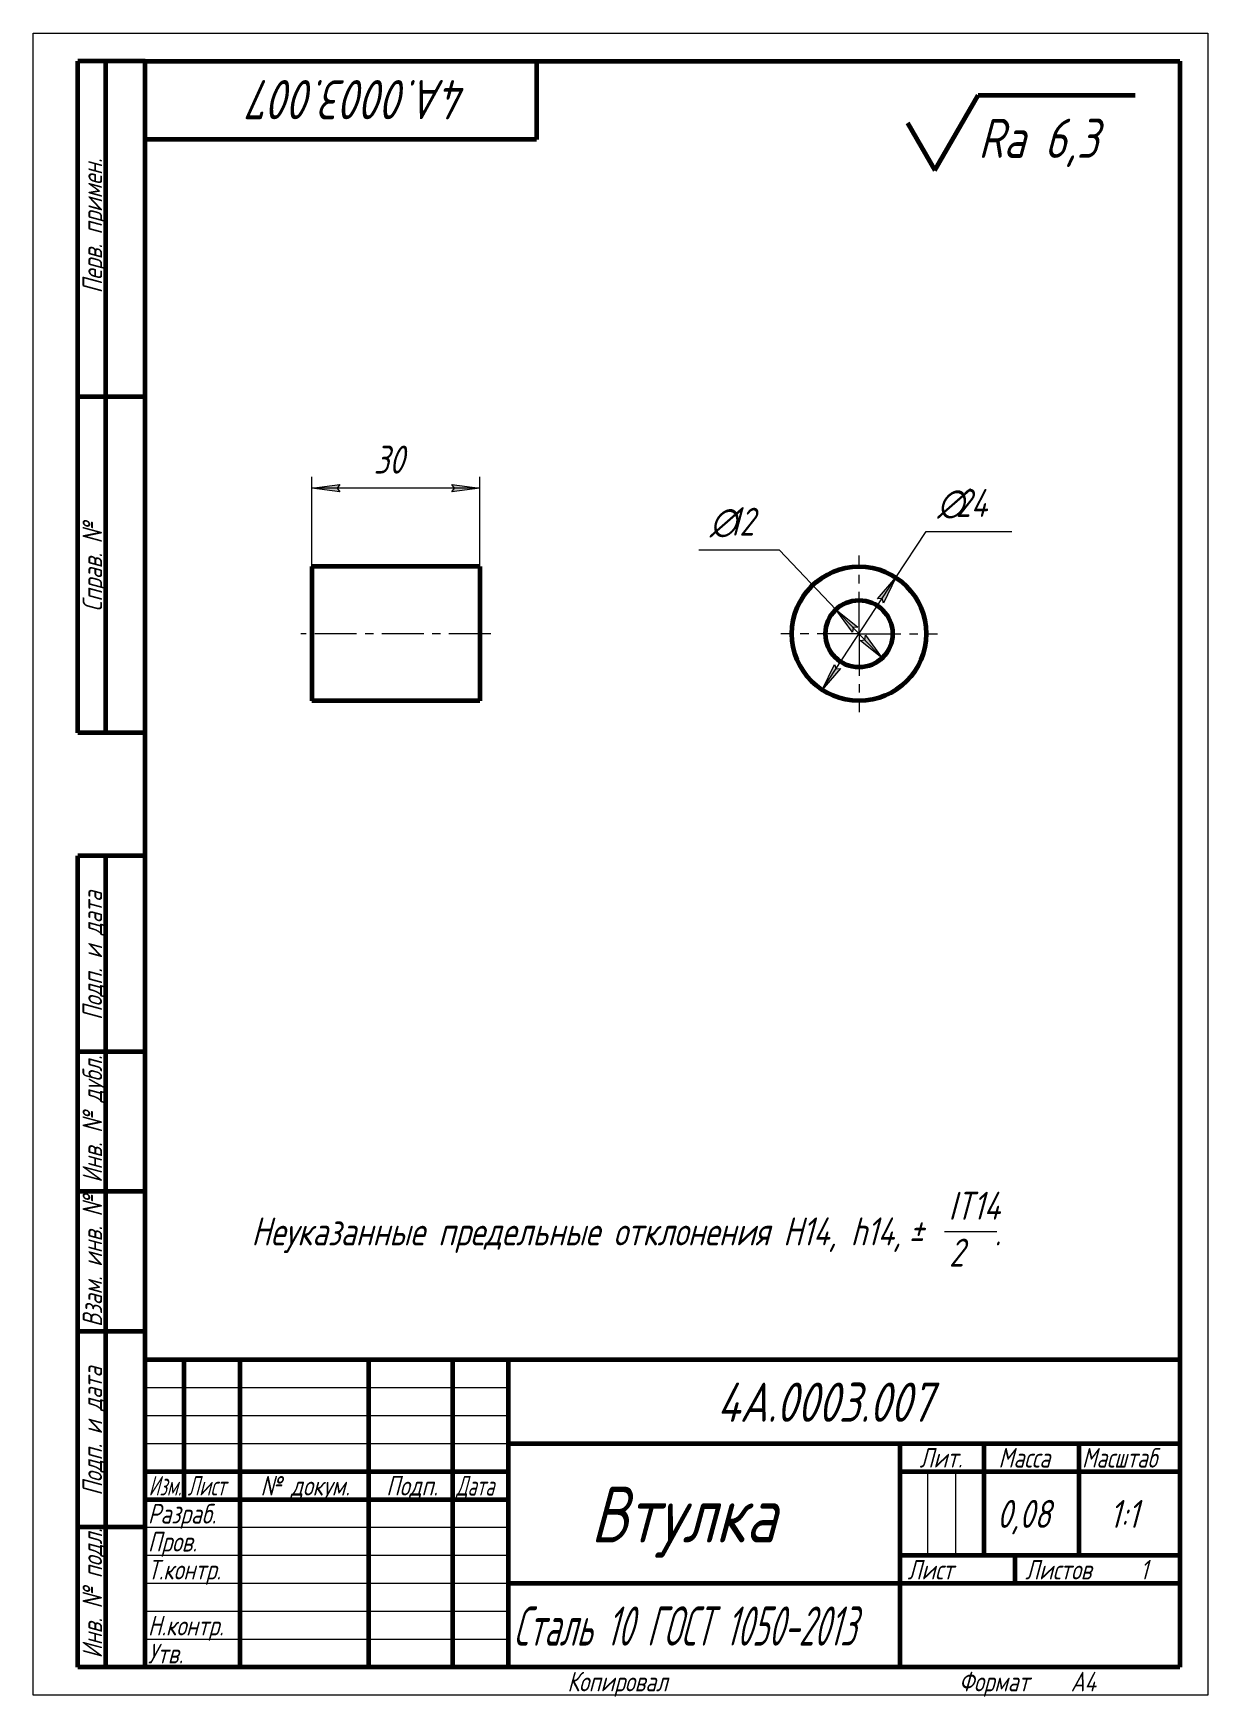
# Model space of a CAD drawing. Header units: millimetres. Extents: x 0 to 210, y 0 to 297.
import ezdxf

# ---------------------------------------------------------------- set-up
doc = ezdxf.new("R2010")
doc.units = ezdxf.units.MM
for name, pattern in [('K5LT_AXLED', [12, 7.5, -1.5, 1.5, -1.5]), ('K5LT_BASIC', [0]), ('K5LT_THIN', [0])]:
    doc.linetypes.add(name, pattern=pattern)
doc.layers.add('Системный слой', color=7, linetype='Continuous')
doc.layers.add('Системный слой (1)', color=7, linetype='Continuous', true_color=0x6c6c6c)
doc.styles.add('KDIMTEXTSTYLE', font='GOST_AU.SHX', dxfattribs={"width": 0.96, "oblique": 15, "height": 5})
doc.styles.add('KTEXTSTYLE', font='GOST_AU.SHX', dxfattribs={"width": 0.96, "height": 5})
doc.dimstyles.new('KDIMSTYLE (1.00)', dxfattribs={"dimtxt": 5, "dimasz": 1, "dimexe": 2, "dimexo": 0, "dimgap": 1, "dimtad": 1, "dimtxsty": 'KDIMTEXTSTYLE', "dimsah": 1, "dimcen": 0, "dimdle": 1, "dimadec": 0, "dimazin": 0, "dimtfac": 0.667, "dimtmove": 0, "dimatfit": 3, "dimfxl": 1, "dimtvp": 1, "dimtolj": 1, "dimtzin": 0, "dimarcsym": 0})

# ---------------------------------------------------------------- blocks, each defined once
blk = doc.blocks.new('U0')
at = {"layer": 'Системный слой (1)', "color": 150, "linetype": 'K5LT_BASIC', "lineweight": 60, "true_color": 0x0080ff}
for p, q in [((49.82, 201.69), (49.82, 189.69)), ((49.82, 189.69), (49.82, 177.69))]:
    blk.add_line(p, q, dxfattribs=at)
blk = doc.blocks.new('U1')
at = {"layer": 'Системный слой (1)', "color": 150, "linetype": 'K5LT_BASIC', "lineweight": 60, "true_color": 0x0080ff}
for p, q in [((79.82, 201.69), (79.82, 189.69)), ((79.82, 189.69), (79.82, 177.69))]:
    blk.add_line(p, q, dxfattribs=at)
blk = doc.blocks.new('D0')
at = {"layer": 'Системный слой (1)'}
for points in [[(54.32, 215.73), (54.82, 216.38), (49.82, 215.73), (54.82, 215.07)], [(74.82, 215.07), (79.82, 215.73), (74.82, 216.38), (75.32, 215.73)]]:
    blk.add_hatch(color=7, dxfattribs=at).paths.add_polyline_path(points)
at = {"layer": 'Системный слой (1)', "color": 7, "linetype": 'K5LT_THIN', "lineweight": 18}
for p, q in [((49.82, 201.69), (49.82, 217.73)), ((79.82, 201.69), (79.82, 217.73)), ((49.82, 215.73), (54.82, 216.38)), ((54.82, 215.07), (49.82, 215.73)), ((54.82, 216.38), (54.32, 215.73)), ((54.32, 215.73), (54.82, 215.07)), ((75.32, 215.73), (74.82, 216.38)), ((74.82, 216.38), (79.82, 215.73)), ((79.82, 215.73), (74.82, 215.07)), ((74.82, 215.07), (75.32, 215.73))]:
    blk.add_line(p, q, dxfattribs=at)
blk.add_wipeout([(60.87, 216.73), (60.87, 224.11), (68.46, 224.11), (68.46, 216.73)]).dxf.layer = 'Системный слой (1)'
blk.add_line((79.82, 215.73), (49.82, 215.73), dxfattribs=at)
at = {"layer": 'Системный слой (1)', "color": 7, "insert": (60.87, 223.31), "char_height": 5, "attachment_point": 1, "style": 'KTEXTSTYLE'}
blk.add_mtext('\\H5.0;\\W1.000;\\Q15;\\Q15;\\W0.965;30', dxfattribs=at)
blk = doc.blocks.new('KDIMARROW_01')
at = {"layer": 'Системный слой'}
blk.add_hatch(color=0, dxfattribs=at).paths.add_polyline_path([(-5, -0.66), (0, 0), (-5, 0.66), (-4.5, 0)])
at = {"layer": 'Системный слой', "color": 0, "linetype": 'K5LT_THIN', "lineweight": 18}
for p, q in [((-4.5, 0), (-5, 0.66)), ((-5, 0.66), (0, 0)), ((0, 0), (-5, -0.66)), ((-5, -0.66), (-4.5, 0)), ((0, 0), (-1, 0))]:
    blk.add_line(p, q, dxfattribs=at)
blk = doc.blocks.new('D1')
at = {"layer": 'Системный слой (1)'}
for points in [[(152.04, 195.18), (154.24, 199.72), (150.94, 195.9), (151.77, 195.96)], [(141.07, 179.66), (144.36, 183.48), (143.54, 183.42), (143.26, 184.2)]]:
    blk.add_hatch(color=7, dxfattribs=at).paths.add_polyline_path(points)
at = {"layer": 'Системный слой (1)', "color": 7, "linetype": 'K5LT_THIN', "lineweight": 18}
for p, q in [((154.24, 199.72), (159.65, 207.97)), ((141.07, 179.66), (154.24, 199.72)), ((150.94, 195.9), (154.24, 199.72)), ((154.24, 199.72), (152.04, 195.18)), ((151.77, 195.96), (150.94, 195.9)), ((152.04, 195.18), (151.77, 195.96)), ((141.07, 179.66), (143.26, 184.2)), ((144.36, 183.48), (141.07, 179.66)), ((143.26, 184.2), (143.54, 183.42)), ((143.54, 183.42), (144.36, 183.48))]:
    blk.add_line(p, q, dxfattribs=at)
blk.add_wipeout([(161.65, 208.97), (161.65, 216.36), (172.54, 216.36), (172.54, 208.97)]).dxf.layer = 'Системный слой (1)'
blk.add_line((159.65, 207.97), (175, 207.97), dxfattribs=at)
at = {"layer": 'Системный слой (1)', "color": 7, "char_height": 5, "attachment_point": 1, "style": 'KTEXTSTYLE'}
for s, insert in [('\\H5.0;\\W1.000;\\Q15;\\Q15;\\W0.965;∅', (161.65, 215.56)), ('\\H5.0;\\W1.000;\\Q15;\\Q15;\\W0.965;24', (164.96, 215.56))]:
    blk.add_mtext(s, dxfattribs=dict(at, insert=insert))
blk = doc.blocks.new('D2')
at = {"layer": 'Системный слой (1)'}
for points in [[(147.44, 190.87), (143.51, 194.03), (146.49, 189.96), (146.62, 190.78)], [(151.8, 185.35), (148.82, 189.42), (148.69, 188.61), (147.87, 188.51)]]:
    blk.add_hatch(color=7, dxfattribs=at).paths.add_polyline_path(points)
at = {"layer": 'Системный слой (1)', "color": 7, "linetype": 'K5LT_THIN', "lineweight": 18}
for p, q in [((143.51, 194.03), (133.4, 204.62)), ((143.51, 194.03), (147.44, 190.87)), ((146.49, 189.96), (143.51, 194.03)), ((151.8, 185.35), (143.51, 194.03)), ((146.62, 190.78), (146.49, 189.96)), ((147.44, 190.87), (146.62, 190.78)), ((147.87, 188.51), (148.69, 188.61)), ((151.8, 185.35), (147.87, 188.51)), ((148.69, 188.61), (148.82, 189.42)), ((148.82, 189.42), (151.8, 185.35))]:
    blk.add_line(p, q, dxfattribs=at)
blk.add_wipeout([(120.98, 205.62), (120.98, 213), (130.98, 213), (130.98, 205.62)]).dxf.layer = 'Системный слой (1)'
blk.add_line((133.4, 204.62), (118.98, 204.62), dxfattribs=at)
at = {"layer": 'Системный слой (1)', "color": 7, "char_height": 5, "attachment_point": 1, "style": 'KTEXTSTYLE'}
for s, insert in [('\\H5.0;\\W1.000;\\Q15;\\Q15;\\W0.965;∅', (120.98, 212.21)), ('\\H5.0;\\W1.000;\\Q15;\\Q15;\\W0.965;12', (124.29, 212.21))]:
    blk.add_mtext(s, dxfattribs=dict(at, insert=insert))
blk = doc.blocks.new('U2')
at = {"layer": 'Системный слой (1)', "color": 30, "linetype": 'K5LT_AXLED', "lineweight": 18, "true_color": 0xff8000}
for q in [(147.65, 203.69), (133.65, 189.69), (161.65, 189.69), (147.65, 175.69)]:
    blk.add_line((147.65, 189.69), q, dxfattribs=at)
blk = doc.blocks.new('U3')
at = {"color": 7, "linetype": 'K5LT_THIN', "lineweight": 18}
for p, q in [((0, 0), (0, 297)), ((0, 297), (210, 297)), ((210, 297), (210, 0)), ((20, 55), (85, 55)), ((20, 50), (85, 50)), ((20, 45), (85, 45)), ((159.96, 25), (159.96, 40)), ((164.98, 25), (164.98, 40)), ((20, 30), (85, 30)), ((20, 25), (85, 25)), ((20, 20), (85, 20)), ((20, 15), (85, 15)), ((20, 10), (85, 10)), ((210, 0), (0, 0))]:
    blk.add_line(p, q, dxfattribs=at)
at = {"color": 150, "linetype": 'K5LT_BASIC', "lineweight": 60, "true_color": 0x0080ff}
for p, q in [((8, 172), (8, 292)), ((20, 292), (8, 292)), ((13, 172), (13, 292)), ((20, 5), (20, 292)), ((20, 292), (205, 292)), ((90, 292), (90, 278)), ((205, 292), (205, 5)), ((90, 278), (20, 278)), ((20, 232), (8, 232)), ((20, 172), (8, 172)), ((8, 5), (8, 150)), ((20, 150), (8, 150)), ((13, 5), (13, 150)), ((20, 115), (8, 115)), ((20, 90), (8, 90)), ((20, 65), (8, 65)), ((20, 60), (205, 60)), ((20, 5), (20, 60)), ((27, 35), (27, 60)), ((37, 5), (37, 60)), ((60, 5), (60, 60)), ((75, 5), (75, 60)), ((85, 5), (85, 60)), ((85, 45), (205, 45)), ((155, 5), (155, 45)), ((170, 25), (170, 45)), ((187, 25), (187, 45)), ((20, 40), (85, 40)), ((155, 40), (170, 40)), ((170, 40), (205, 40)), ((20, 35), (85, 35)), ((20, 30), (8, 30)), ((155, 25), (205, 25)), ((175.57, 20), (175.57, 25)), ((85, 20), (155, 20)), ((155, 20), (205, 20)), ((20, 5), (8, 5)), ((205, 5), (20, 5))]:
    blk.add_line(p, q, dxfattribs=at)
at = {"color": 7, "attachment_point": 1, "style": 'KTEXTSTYLE'}
for s, insert, char_height, rotation in [('\\H5.0;\\W1.000;\\Q15;\\Q15;\\W0.965;\\H7.00;4А.0003.007', (77.76, 281.64), 7, 180), ('\\H5.0;\\W1.000;\\Q15;\\Q15;\\W0.965;\\H3.50;Перв. примен.', (8.82, 250.52), 3.5, 90), ('\\H5.0;\\W1.000;\\Q15;\\Q15;\\W0.965;\\H3.50;Справ. №', (8.82, 193.63), 3.5, 90), ('\\H5.0;\\W1.000;\\Q15;\\Q15;\\W0.965;\\H3.50;Подп. и дата', (8.82, 120.66), 3.5, 90), ('\\H5.0;\\W1.000;\\Q15;\\Q15;\\W0.965;\\H3.50;Инв. № дубл.', (8.82, 91.57), 3.5, 90), ('\\H5.0;\\W1.000;\\Q15;\\Q15;\\W0.965;\\H3.50;Взам. инв. №', (8.82, 65.8), 3.5, 90), ('\\H5.0;\\W1.000;\\Q15;\\Q15;\\W0.965;\\H3.50;Подп. и дата', (8.82, 35.66), 3.5, 90), ('\\H5.0;\\W1.000;\\Q15;\\Q15;\\W0.965;\\H3.50;Инв. № подл.', (8.82, 6.57), 3.5, 90)]:
    blk.add_mtext(s, dxfattribs=dict(at, insert=insert, char_height=char_height, rotation=rotation))
for s, insert, char_height in [('\\H5.0;\\W1.000;\\Q15;\\Q15;\\W0.965;\\H7.00;4А.0003.007', (122.24, 55.86), 7), ('\\H5.0;\\W1.000;\\Q15;\\Q15;\\W0.965;\\H3.50;Лит.', (158.47, 44.18), 3.5), ('\\H5.0;\\W1.000;\\Q15;\\Q15;\\W0.965;\\H3.50;Масса', (172.58, 44.18), 3.5), ('\\H5.0;\\W1.000;\\Q15;\\Q15;\\W0.930;\\H3.50;Масштаб', (187.52, 44.18), 3.5), ('\\H5.0;\\W1.000;\\Q15;\\Q15;\\W0.784;\\H3.50;Изм.', (20.62, 39.18), 3.5), ('\\H5.0;\\W1.000;\\Q15;\\Q15;\\W0.799;\\H3.50;Лист', (27.61, 39.18), 3.5), ('\\H5.0;\\W1.000;\\Q15;\\Q15;\\W0.965;\\H3.50;№ докум.', (40.63, 39.18), 3.5), ('\\H5.0;\\W1.000;\\Q15;\\Q15;\\W0.965;\\H3.50;Подп.', (63.1, 39.18), 3.5), ('\\H5.0;\\W1.000;\\Q15;\\Q15;\\W0.799;\\H3.50;Дата', (75.61, 39.18), 3.5), ('\\H5.0;\\W1.000;\\Q15;\\Q15;\\W0.965;\\H10.00;Втулка', (99.66, 37.29), 10), ('\\H5.0;\\W1.000;\\Q15;\\Q15;\\W0.965;\\H3.50;Разраб.', (20.5, 34.18), 3.5), ('\\H5.0;\\W1.000;\\Q15;\\Q15;\\W0.965;0,08', (172.3, 34.9), 5), ('\\H5.0;\\W1.000;\\Q15;\\Q15;\\W0.965;{\\c16711680;1:1}', (192.44, 34.9), 5), ('\\H5.0;\\W1.000;\\Q15;\\Q15;\\W0.965;\\H3.50;Пров.', (20.5, 29.18), 3.5), ('\\H5.0;\\W1.000;\\Q15;\\Q15;\\W0.965;\\H3.50;Т.контр.', (20.5, 24.18), 3.5), ('\\H5.0;\\W1.000;\\Q15;\\Q15;\\W0.965;\\H3.50;Лист', (156.32, 24.18), 3.5), ('\\H5.0;\\W1.000;\\Q15;\\Q15;\\W0.965;\\H3.50;Листов', (177.36, 24.18), 3.5), ('\\H5.0;\\W1.000;\\Q15;\\Q15;\\W0.965;\\H3.50;1', (197.91, 24.18), 3.5), ('\\H5.0;\\W1.000;\\Q15;\\Q15;\\W0.705;\\H7.00;Сталь 10 ГОСТ 1050-2013', (85.84, 15.86), 7), ('\\H5.0;\\W1.000;\\Q15;\\Q15;\\W0.965;\\H3.50;Н.контр.', (20.5, 14.18), 3.5), ('\\H5.0;\\W1.000;\\Q15;\\Q15;\\W0.965;\\H3.50;Утв.', (20.5, 9.18), 3.5), ('\\H5.0;\\W1.000;\\Q15;\\Q15;\\W0.965;\\H3.50;Копировал', (95.5, 4.18), 3.5), ('\\H5.0;\\W1.000;\\Q15;\\Q15;\\W0.965;\\H3.50;Формат', (165.5, 4.18), 3.5), ('\\H5.0;\\W1.000;\\Q15;\\Q15;\\W0.965;\\H3.50;A4', (185.5, 4.18), 3.5)]:
    blk.add_mtext(s, dxfattribs=dict(at, insert=insert, char_height=char_height))
blk = doc.blocks.new('U4')
at = {"color": 7, "linetype": 'K5LT_THIN', "lineweight": 18}
blk.add_line((162.91, 82.88), (172.3, 82.88), dxfattribs=at)
at = {"color": 7, "char_height": 5, "attachment_point": 1, "style": 'KTEXTSTYLE'}
for s, insert in [('\\H5.0;\\W1.000;\\Q15;\\Q15;\\W0.965;IT14', (163.67, 89.97)), ('\\H5.0;\\W1.000;\\Q15;\\Q15;\\W0.965;Неуказанные предельные отклонения H14, h14, ', (39, 85.38)), ('\\H5.0;\\W1.000;\\Q15;\\Q15;\\W0.965;±', (156.47, 85.38)), ('\\H5.0;\\W1.000;\\Q15;\\Q15;\\W0.965; ', (159.39, 85.38)), ('\\H5.0;\\W1.000;\\Q15;\\Q15;\\W0.965;2', (163.73, 81.59)), ('\\H5.0;\\W1.000;\\Q15;\\Q15;\\W0.965;.', (171.89, 85.38))]:
    blk.add_mtext(s, dxfattribs=dict(at, insert=insert))
blk = doc.blocks.new('U5')
at = {"color": 150, "linetype": 'K5LT_BASIC', "lineweight": 60, "true_color": 0x0080ff}
for p, q in [((161.23, 272.51), (168.97, 285.91)), ((168.97, 285.91), (197, 285.91)), ((156.32, 281.01), (161.23, 272.51))]:
    blk.add_line(p, q, dxfattribs=at)
at = {"color": 7, "insert": (168.97, 281.73), "char_height": 7, "attachment_point": 1, "style": 'KTEXTSTYLE'}
blk.add_mtext('\\H5.0;\\W1.000;\\Q15;\\Q15;\\W0.965;\\H7.00;Ra 6,3', dxfattribs=at)

msp = doc.modelspace()

# ---------------------------------------------------------------- linework, layer by layer
at = {"layer": 'Системный слой (1)', "color": 150, "linetype": 'K5LT_BASIC', "lineweight": 60, "true_color": 0x0080ff}
for p, q in [((79.822, 201.69), (49.822, 201.69)), ((79.822, 177.69), (49.822, 177.69))]:
    msp.add_line(p, q, dxfattribs=at)
at = {"layer": 'Системный слой (1)', "color": 30, "linetype": 'K5LT_AXLED', "lineweight": 18, "true_color": 0xff8000}
msp.add_line((81.822, 189.69), (47.822, 189.69), dxfattribs=at)

# ---------------------------------------------------------------- block references
for name in ['U5', 'U4']:
    msp.add_blockref(name, (0, 0))
at = {"layer": 'Системный слой (1)'}
for name in ['U0', 'U1']:
    msp.add_blockref(name, (0, 0), dxfattribs=at)

# ---------------------------------------------------------------- dimensions: what is measured, and where the dimension line sits
at = {"layer": 'Системный слой (1)', "color": 7}
dim = msp.add_diameter_dim_2p(p1=(141.069, 179.658), p2=(154.237, 199.722), dimstyle='KDIMSTYLE (1.00)', override={"dimtih": 1, "dimtoh": 1, "dimpost": '\\H5.0;\\W0.965;\\Q15;<>', "dimblk1": 'KDIMARROW_01', "dimblk2": 'KDIMARROW_01', "dimclrt": 7, "dimtol": 1, "dimtp": 0, "dimtm": 0, "dimtdec": 5, "dimtmove": 1, "dimatfit": 2, "dimtolj": 1}, dxfattribs=at)
dim.commit()
dim.dimension.update_dxf_attribs({"geometry": 'D1', "text_midpoint": (161.653, 207.975), "dimtype": 163})

# ---------------------------------------------------------------- next in the draw order: dimensions: what is measured, and where the dimension line sits
dim = msp.add_linear_dim(base=(79.822, 215.727), p1=(49.822, 201.69), p2=(79.822, 201.69), angle=180, dimstyle='KDIMSTYLE (1.00)', override={"dimexo": 0, "dimpost": '\\H5.0;\\W0.965;\\Q15;<>', "dimblk1": 'KDIMARROW_01', "dimblk2": 'KDIMARROW_01', "dimse1": 0, "dimse2": 0, "dimclrt": 7, "dimtol": 1, "dimtp": 0, "dimtm": 0, "dimtdec": 5, "dimtolj": 1}, dxfattribs=at)
dim.commit()
dim.dimension.update_dxf_attribs({"geometry": 'D0', "text_midpoint": (64.822, 215.727), "dimtype": 160})
dim = msp.add_diameter_dim_2p(p1=(151.796, 185.35), p2=(143.51, 194.03), dimstyle='KDIMSTYLE (1.00)', override={"dimtih": 1, "dimtoh": 1, "dimpost": '\\H5.0;\\W0.965;\\Q15;<>', "dimblk1": 'KDIMARROW_01', "dimblk2": 'KDIMARROW_01', "dimclrt": 7, "dimtol": 1, "dimtp": 0, "dimtm": 0, "dimtdec": 5, "dimtmove": 1, "dimatfit": 2, "dimtolj": 1}, dxfattribs=at)
dim.commit()
dim.dimension.update_dxf_attribs({"geometry": 'D2', "text_midpoint": (131.4, 204.622), "dimtype": 163})

# ---------------------------------------------------------------- next in the draw order: linework, layer by layer
at = {"layer": 'Системный слой (1)', "color": 150, "linetype": 'K5LT_BASIC', "lineweight": 60, "true_color": 0x0080ff}
for radius in [12, 6]:
    msp.add_circle((147.653, 189.69), radius, dxfattribs=at)

# ---------------------------------------------------------------- next in the draw order: block references
msp.add_blockref('U3', (0, 0))
at = {"layer": 'Системный слой (1)'}
msp.add_blockref('U2', (0, 0), dxfattribs=at)

doc.saveas('drawing.dxf')
